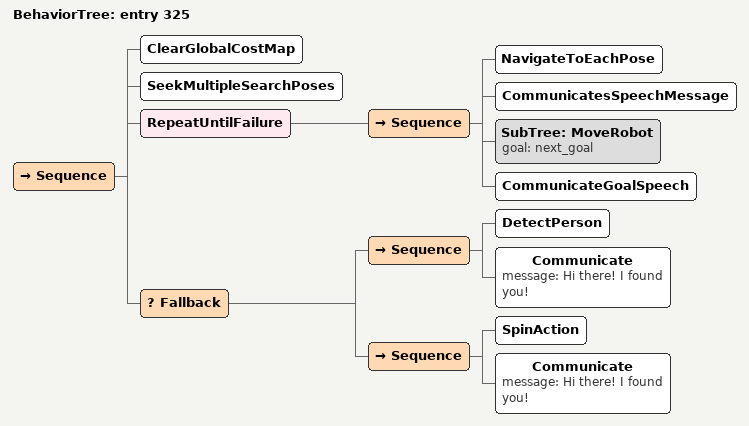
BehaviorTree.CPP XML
<?xml version="1.0" encoding="UTF-8"?>
<root BTCPP_format="4">
  <BehaviorTree ID="entry 325">
    <Sequence>
      <ClearGlobalCostMap/>
      <SeekMultipleSearchPoses/>
      <RepeatUntilFailure>
        <Sequence>
          <NavigateToEachPose/>
          <CommunicatesSpeechMessage/>
          <SubTree ID="MoveRobot"
                   goal="next_goal"/>
          <CommunicateGoalSpeech/>
        </Sequence>
      </RepeatUntilFailure>
      <Fallback>
        <Sequence>
          <DetectPerson/>
          <Communicate message="Hi there! I found you!"/>
        </Sequence>
        <Sequence>
          <SpinAction/>
          <Communicate message="Hi there! I found you!"/>
        </Sequence>
      </Fallback>
    </Sequence>
  </BehaviorTree>

</root>
